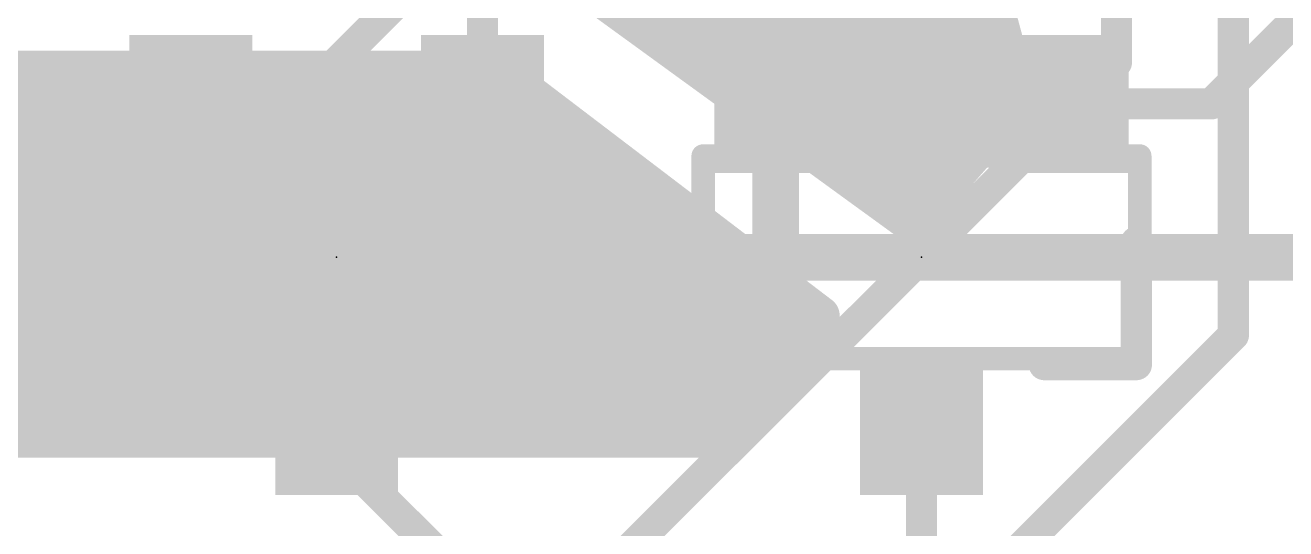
# Model space of a CAD drawing. Extents: x -36.1 to 36.1, y -36.8 to 19.2.
# Drawn here: x -8.38 to -0.17, y -9.39 to -6.11 of the extents above; entities that cross this region are included whole.
import ezdxf

# ---------------------------------------------------------------- set-up
doc = ezdxf.new("R2010")
doc.units = 0
for name, color, linetype in [('1', 12, 'CONTINUOUS'), ('16', 132, 'CONTINUOUS'), ('18', 110, 'CONTINUOUS'), ('21', 41, 'CONTINUOUS'), ('22', 40, 'CONTINUOUS'), ('23', 53, 'CONTINUOUS'), ('51', 53, 'CONTINUOUS')]:
    doc.layers.add(name, color=color, linetype=linetype)

# ---------------------------------------------------------------- blocks, each defined once
blk = doc.blocks.new('RECT')
blk.add_solid([(-0.5, -0.5), (0.5, -0.5), (-0.5, 0.5), (0.5, 0.5)])
blk = doc.blocks.new('ROUNDV')
at = {"const_width": 0.5}
blk.add_lwpolyline([(0, -0.25, 1), (0, 0.25, 1), (0, -0.25)], format="xyb", dxfattribs=at)

msp = doc.modelspace()

# ---------------------------------------------------------------- linework, layer by layer
at = {"layer": '1'}
for points, const_width in [([(-5.4, -6.62), (-5.4, -4.125)], 0.2032), ([(-0.651, -6.62), (0, -5.969)], 0.2032), ([(-7.3, -6.62), (-7.3, -7.559)], 0.3048), ([(-3.49, -6.62), (-3.49, -7.554)], 0.3048), ([(-1.59, -6.62), (-0.651, -6.62)], 0.2032), ([(-7.239, -7.62), (-10.16, -7.62)], 0.3048), ([(-7.3, -7.559), (-7.239, -7.62)], 0.3048), ([(-3.556, -7.62), (-7.239, -7.62)], 0.3048), ([(-3.49, -7.554), (-3.556, -7.62)], 0.3048), ([(1.651, -7.62), (-3.556, -7.62)], 0.3048), ([(-6.35, -8.89), (-6.35, -8.72)], 0.2032), ([(-2.54, -12.7), (-2.54, -8.72)], 0.2032), ([(-5.08, -10.16), (-6.35, -8.89)], 0.2032)]:
    msp.add_lwpolyline(points, dxfattribs=dict(at, const_width=const_width))
for points, const_width in [([(-7.2238, -6.62, 1), (-7.3762, -6.62)], 0.1524), ([(-3.4138, -6.62, 1), (-3.5662, -6.62)], 0.1524), ([(-5.4508, -6.62, 1), (-5.3492, -6.62)], 0.1016), ([(-1.59, -6.5692, 1), (-1.59, -6.6708)], 0.1016), ([(-0.6869, -6.5841, 1), (-0.6151, -6.6559)], 0.1016), ([(-0.651, -6.6708, 1), (-0.651, -6.5692)], 0.1016), ([(-7.2461, -7.5051, 1), (-7.3539, -7.6129)], 0.1524), ([(-7.239, -7.5438, 1), (-7.239, -7.6962)], 0.1524), ([(-7.239, -7.6962, 1), (-7.239, -7.5438)], 0.1524), ([(-3.556, -7.5438, 1), (-3.556, -7.6962)], 0.1524), ([(-3.556, -7.6962, 1), (-3.556, -7.5438)], 0.1524), ([(-3.4361, -7.6079, 1), (-3.5439, -7.5001)], 0.1524), ([(-7.3762, -7.559, 1), (-7.2238, -7.559)], 0.1524), ([(-7.2929, -7.6739, 1), (-7.1851, -7.5661)], 0.1524), ([(-3.6099, -7.5661, 1), (-3.5021, -7.6739)], 0.1524), ([(-3.5662, -7.554, 1), (-3.4138, -7.554)], 0.1524), ([(-6.2992, -8.72, 1), (-6.4008, -8.72)], 0.1016), ([(-2.4892, -8.72, 1), (-2.5908, -8.72)], 0.1016), ([(-6.3141, -8.8541, 1), (-6.3859, -8.9259)], 0.1016), ([(-6.4008, -8.89, 1), (-6.2992, -8.89)], 0.1016)]:
    msp.add_lwpolyline(points, format="xyb", dxfattribs=dict(at, const_width=const_width))
at = {"layer": '16', "const_width": 0.2032}
for points in [[(-1.27, -6.35), (-1.27, -3.302)], [(-0.508, -8.128), (-0.508, -3.302)], [(-5.08, -5.08), (-7.62, -7.62)], [(-1.27, -6.35), (-5.08, -10.16)], [(-7.62, -7.62), (-14.859, -7.62)], [(-0.508, -8.128), (-2.54, -10.16)]]:
    msp.add_lwpolyline(points, dxfattribs=at)
at = {"layer": '16', "const_width": 0.1016}
for points in [[(-1.3208, -6.35, 1), (-1.2192, -6.35)], [(-1.2341, -6.3859, 1), (-1.3059, -6.3141)], [(-7.6559, -7.5841, 1), (-7.5841, -7.6559)], [(-7.62, -7.6708, 1), (-7.62, -7.5692)], [(-0.4721, -8.1639, 1), (-0.5439, -8.0921)], [(-0.5588, -8.128, 1), (-0.4572, -8.128)]]:
    msp.add_lwpolyline(points, format="xyb", dxfattribs=at)
at = {"layer": '21', "const_width": 0.2032}
for points in [[(-7.75, -8.32), (-7.75, -7.52)], [(-4.95, -8.32), (-4.95, -7.52)], [(-3.94, -8.32), (-3.94, -7.52)], [(-1.14, -8.32), (-1.14, -7.52)], [(-7.15, -8.32), (-7.75, -8.32)], [(-5.55, -8.32), (-4.95, -8.32)], [(-3.34, -8.32), (-3.94, -8.32)], [(-1.74, -8.32), (-1.14, -8.32)]]:
    msp.add_lwpolyline(points, dxfattribs=at)
at = {"layer": '21', "const_width": 0.1016}
for points in [[(-7.6992, -7.52, 1), (-7.8008, -7.52)], [(-4.8992, -7.52, 1), (-5.0008, -7.52)], [(-3.8892, -7.52, 1), (-3.9908, -7.52)], [(-1.0892, -7.52, 1), (-1.1908, -7.52)], [(-7.75, -8.2692, 1), (-7.75, -8.3708)], [(-7.8008, -8.32, 1), (-7.6992, -8.32)], [(-7.15, -8.3708, 1), (-7.15, -8.2692)], [(-5.55, -8.2692, 1), (-5.55, -8.3708)], [(-5.0008, -8.32, 1), (-4.8992, -8.32)], [(-4.95, -8.3708, 1), (-4.95, -8.2692)], [(-3.94, -8.2692, 1), (-3.94, -8.3708)], [(-3.9908, -8.32, 1), (-3.8892, -8.32)], [(-3.34, -8.3708, 1), (-3.34, -8.2692)], [(-1.74, -8.2692, 1), (-1.74, -8.3708)], [(-1.1908, -8.32, 1), (-1.0892, -8.32)], [(-1.14, -8.3708, 1), (-1.14, -8.2692)]]:
    msp.add_lwpolyline(points, format="xyb", dxfattribs=at)
at = {"layer": '22', "const_width": 0.254}
for points in [[(-1.9, -6.6), (-3.3, -1.4)], [(-4.8, -5.8), (-2.6, -7.4)], [(-4.393, -6.096), (-2.0357, -6.096)], [(-4.0438, -6.35), (-1.9673, -6.35)], [(-5.3, -6.4), (-10.2, -6.4)], [(-3.2, -8), (-5.3, -6.4)], [(-10.368, -6.604), (-5.0323, -6.604)], [(-3.6945, -6.604), (-1.9035, -6.604)], [(-2.6, -7.4), (-1.9, -6.6)], [(-10.5772, -6.858), (-4.6989, -6.858)], [(-3.3453, -6.858), (-2.1258, -6.858)], [(-10.7864, -7.112), (-4.3655, -7.112)], [(-2.996, -7.112), (-2.348, -7.112)], [(-10.9955, -7.366), (-4.0321, -7.366)], [(-2.6467, -7.366), (-2.5703, -7.366)], [(-11.2047, -7.62), (-3.6987, -7.62)], [(-11.4139, -7.874), (-3.3654, -7.874)], [(-3.9, -8.8), (-3.2, -8)], [(-11.572, -8.128), (-3.312, -8.128)], [(-11.318, -8.382), (-3.5343, -8.382)], [(-11.064, -8.636), (-3.7565, -8.636)], [(-10.9, -8.8), (-3.9, -8.8)]]:
    msp.add_lwpolyline(points, dxfattribs=at)
at = {"layer": '22', "const_width": 0.127}
for points in [[(-4.393, -6.0325, 1), (-4.393, -6.1595)], [(-2.0357, -6.1595, 1), (-2.0357, -6.0325)], [(-4.0438, -6.2865, 1), (-4.0438, -6.4135)], [(-1.9673, -6.4135, 1), (-1.9673, -6.2865)], [(-5.2615, -6.3495, 1), (-5.3385, -6.4505)], [(-5.3, -6.4635, 1), (-5.3, -6.3365)], [(-5.0323, -6.6675, 1), (-5.0323, -6.5405)], [(-3.6945, -6.5405, 1), (-3.6945, -6.6675)], [(-1.8522, -6.6418, 1), (-1.9478, -6.5582)], [(-1.9035, -6.6675, 1), (-1.9035, -6.5405)], [(-1.9613, -6.6165, 1), (-1.8387, -6.5835)], [(-4.6989, -6.9215, 1), (-4.6989, -6.7945)], [(-3.3453, -6.7945, 1), (-3.3453, -6.9215)], [(-2.1258, -6.9215, 1), (-2.1258, -6.7945)], [(-4.3655, -7.1755, 1), (-4.3655, -7.0485)], [(-2.996, -7.0485, 1), (-2.996, -7.1755)], [(-2.348, -7.1755, 1), (-2.348, -7.0485)], [(-4.0321, -7.4295, 1), (-4.0321, -7.3025)], [(-2.6467, -7.3025, 1), (-2.6467, -7.4295)], [(-2.6478, -7.3582, 1), (-2.5522, -7.4418)], [(-2.6373, -7.4514, 1), (-2.5627, -7.3486)], [(-2.5703, -7.4295, 1), (-2.5703, -7.3025)], [(-3.6987, -7.6835, 1), (-3.6987, -7.5565)], [(-3.3654, -7.9375, 1), (-3.3654, -7.8105)], [(-3.1522, -8.0418, 1), (-3.2478, -7.9582)], [(-3.2385, -8.0505, 1), (-3.1615, -7.9495)], [(-3.312, -8.1915, 1), (-3.312, -8.0645)], [(-3.5343, -8.4455, 1), (-3.5343, -8.3185)], [(-3.7565, -8.6995, 1), (-3.7565, -8.5725)], [(-3.9478, -8.7582, 1), (-3.8522, -8.8418)], [(-3.9, -8.8635, 1), (-3.9, -8.7365)]]:
    msp.add_lwpolyline(points, format="xyb", dxfattribs=at)
at = {"layer": '23'}
for p in [(-6.35, -7.62), (-2.54, -7.62)]:
    msp.add_point(p, dxfattribs=at)
at = {"layer": '51', "const_width": 0.1524}
for points in [[(-7.7724, -8.2804), (-7.7724, -6.9596)], [(-7.7724, -6.9596), (-4.9276, -6.9596)], [(-4.9276, -6.9596), (-4.9276, -8.2804)], [(-3.9624, -8.2804), (-3.9624, -6.9596)], [(-3.9624, -6.9596), (-1.1176, -6.9596)], [(-1.1176, -6.9596), (-1.1176, -8.2804)], [(-4.9276, -8.2804), (-7.7724, -8.2804)], [(-1.1176, -8.2804), (-3.9624, -8.2804)]]:
    msp.add_lwpolyline(points, dxfattribs=at)
at = {"layer": '51', "const_width": 0.0762}
for points in [[(-7.7343, -6.9596, 1), (-7.8105, -6.9596)], [(-7.7724, -6.9215, 1), (-7.7724, -6.9977)], [(-4.8895, -6.9596, 1), (-4.9657, -6.9596)], [(-4.9276, -6.9977, 1), (-4.9276, -6.9215)], [(-3.9243, -6.9596, 1), (-4.0005, -6.9596)], [(-3.9624, -6.9215, 1), (-3.9624, -6.9977)], [(-1.0795, -6.9596, 1), (-1.1557, -6.9596)], [(-1.1176, -6.9977, 1), (-1.1176, -6.9215)], [(-7.7724, -8.2423, 1), (-7.7724, -8.3185)], [(-4.9276, -8.3185, 1), (-4.9276, -8.2423)], [(-3.9624, -8.2423, 1), (-3.9624, -8.3185)], [(-1.1176, -8.3185, 1), (-1.1176, -8.2423)], [(-7.8105, -8.2804, 1), (-7.7343, -8.2804)], [(-4.9657, -8.2804, 1), (-4.8895, -8.2804)], [(-4.0005, -8.2804, 1), (-3.9243, -8.2804)], [(-1.1557, -8.2804, 1), (-1.0795, -8.2804)]]:
    msp.add_lwpolyline(points, format="xyb", dxfattribs=at)

# ---------------------------------------------------------------- block references
at = {"layer": '1', "xscale": 0.8, "yscale": 0.9, "rotation": 180}
for p in [(-7.3, -6.62), (-5.4, -6.62), (-3.49, -6.62), (-1.59, -6.62), (-6.35, -8.72), (-2.54, -8.72)]:
    msp.add_blockref('RECT', p, dxfattribs=at)
at = {"layer": '18', "xscale": 1.016, "yscale": 1.016}
msp.add_blockref('ROUNDV', (-2.54, -5.715), dxfattribs=at)
msp.add_blockref('ROUNDV', (-2.54, -5.715), dxfattribs=at)

doc.saveas('drawing.dxf')
